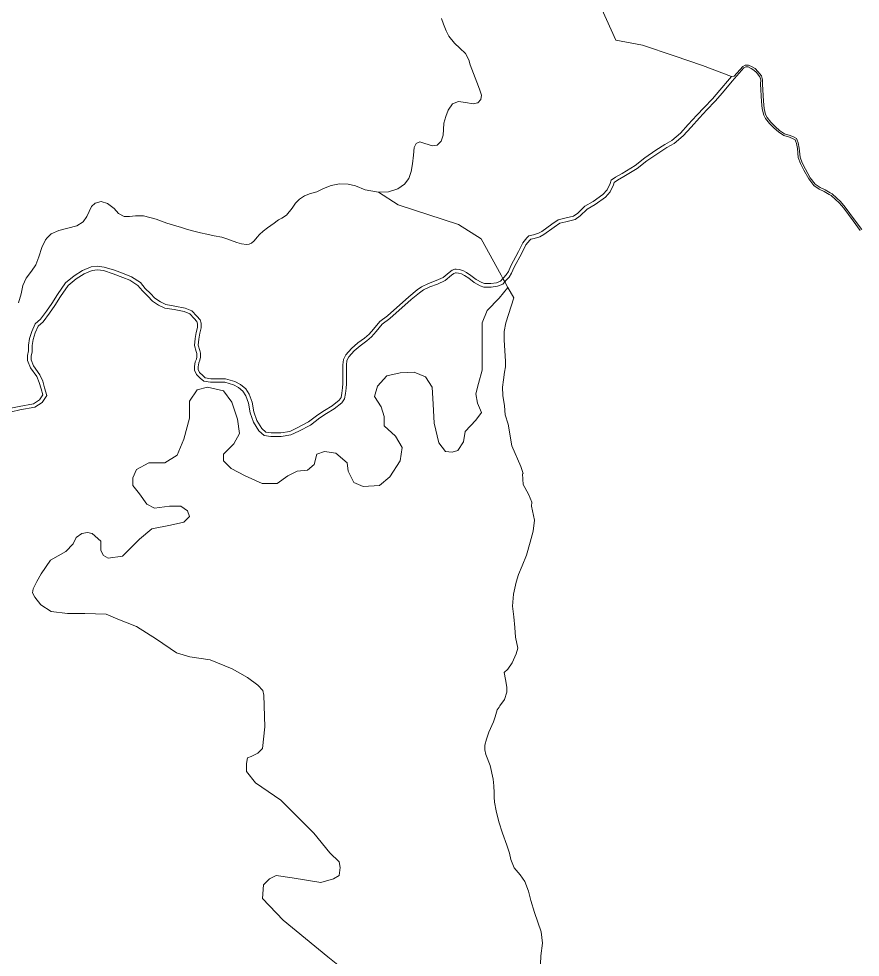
# Model space of a CAD drawing. Header units: metres. Extents: x 542555 to 550520, y 1840485 to 1846995.
# Drawn here: x 543601 to 545214, y 1843513 to 1845312 of the extents above; entities that cross this region are included whole.
import ezdxf

# ---------------------------------------------------------------- set-up
doc = ezdxf.new("R2010")
doc.units = ezdxf.units.M
doc.header["$MEASUREMENT"] = 0
doc.layers.add('Level 30', color=7, linetype='Continuous', lineweight=0)

msp = doc.modelspace()

# ---------------------------------------------------------------- linework, layer by layer
at = {"layer": 'Level 30', "color": 7, "linetype": 'Continuous', "lineweight": 0, "flags": 128}
for points in [[(544718.7, 1845330.56), (544745.7, 1845271.24), (544796.93, 1845261.69), (544857.28, 1845241.28), (544911.49, 1845222.94), (544967.15, 1845201.4), (544963.27, 1845197), (544944.58, 1845175.11), (544931.06, 1845158.79), (544914.75, 1845142.47), (544900.83, 1845127.35), (544884.52, 1845109.44), (544869.81, 1845093.12), (544853.1, 1845079.19), (544839.58, 1845071.23), (544822.08, 1845060.08), (544801, 1845045.36), (544782.31, 1845031.03), (544757.61, 1845015.74), (544744.79, 1845008.53), (544736.79, 1845002.92), (544734.38, 1844996.51), (544728.78, 1844984.49), (544720.77, 1844975.67), (544702.35, 1844962.05), (544686.33, 1844953.23), (544672.72, 1844939.61), (544664.71, 1844934), (544647.89, 1844929.99), (544635.08, 1844926.79), (544623.07, 1844918.77), (544603.96, 1844904.45), (544597.44, 1844900.99), (544587.46, 1844897.92), (544579.02, 1844896.39), (544575.19, 1844892.16), (544567.13, 1844882.57), (544559.07, 1844866.06), (544544.11, 1844838.8), (544539.51, 1844827.67), (544535.29, 1844821.14), (544530.3, 1844815.77), (544529.09, 1844814.4), (544525.54, 1844820.67), (544487.29, 1844890.24), (544443.92, 1844917.86), (544328.51, 1844955.52), (544290.91, 1844979.96), (544309.94, 1844980.71), (544327.43, 1844986.24), (544340.22, 1844995.13), (544348.6, 1845005.78), (544353.16, 1845019.61), (544355.7, 1845034.34), (544357.53, 1845051), (544359.15, 1845065.43), (544362.69, 1845073.4), (544370.14, 1845076.59), (544379.56, 1845072.94), (544394.06, 1845068.36), (544402.83, 1845070.18), (544410.79, 1845077.91), (544414.45, 1845088.86), (544415.19, 1845100.23), (544416.16, 1845112.1), (544419.62, 1845124.74), (544424.04, 1845137.31), (544432.39, 1845149.01), (544444.28, 1845153.49), (544457.2, 1845151.69), (544472.21, 1845149.28), (544480.76, 1845151.26), (544486.89, 1845157.54), (544488.18, 1845165.91), (544484.44, 1845177.22), (544479.11, 1845190.63), (544466.39, 1845224.04), (544463.89, 1845233.29), (544457.45, 1845245.82), (544446.53, 1845256.11), (544436.28, 1845265.52), (544425.75, 1845278.9), (544420.37, 1845288.9), (544415.1, 1845302.05), (544411.61, 1845312.94)], [(544411.61, 1845312.94), (544415.1, 1845302.05), (544420.37, 1845288.9), (544425.75, 1845278.9), (544436.28, 1845265.52), (544446.53, 1845256.11), (544457.45, 1845245.82), (544463.89, 1845233.29), (544466.39, 1845224.04), (544479.11, 1845190.63), (544484.44, 1845177.22), (544488.18, 1845165.91), (544486.89, 1845157.54), (544480.76, 1845151.26), (544472.21, 1845149.28), (544457.2, 1845151.69), (544444.28, 1845153.49), (544432.39, 1845149.01), (544424.04, 1845137.31), (544419.62, 1845124.74), (544416.16, 1845112.1), (544415.19, 1845100.23), (544414.45, 1845088.86), (544410.79, 1845077.91), (544402.83, 1845070.18), (544394.06, 1845068.36), (544379.56, 1845072.94), (544370.14, 1845076.59), (544362.69, 1845073.4), (544359.15, 1845065.43), (544357.53, 1845051), (544355.7, 1845034.34), (544353.16, 1845019.61), (544348.6, 1845005.78), (544340.22, 1844995.13), (544327.43, 1844986.24), (544309.94, 1844980.71), (544290.91, 1844979.96), (544264.89, 1844984.21), (544246.49, 1844991.85), (544232.61, 1844995.26), (544215.73, 1844995.73), (544199.77, 1844992.58), (544185.46, 1844986.76), (544172.14, 1844980.67), (544160.6, 1844977.28), (544148.74, 1844972.62), (544139.31, 1844966.71), (544131.4, 1844958.6), (544125.06, 1844949.24), (544114.27, 1844935.52), (544105.16, 1844930.23), (544099.01, 1844926.53), (544096.36, 1844924.69), (544090.44, 1844920.63), (544084.49, 1844916.1), (544077.8, 1844911.29), (544069.66, 1844905.06), (544062.65, 1844898.96), (544058.29, 1844893.86), (544052.27, 1844886.64), (544047.53, 1844882.34), (544042.45, 1844880.02), (544037.77, 1844879.27), (544028.05, 1844880.59), (544019.18, 1844883.64), (543999.63, 1844890.47), (543990.22, 1844893.27), (543975.42, 1844896.37), (543961.61, 1844899.21), (543949.24, 1844901.94), (543936.62, 1844905.21), (543924.27, 1844908.6), (543912.78, 1844911.97), (543884.84, 1844920.7), (543864.57, 1844928.16), (543840.26, 1844934.37), (543824.92, 1844934.72), (543813.43, 1844933.06), (543802.88, 1844933.04), (543792.02, 1844938.87), (543784.23, 1844948.39), (543771.5, 1844957.89), (543759.26, 1844961.75), (543747.82, 1844958.86), (543740.43, 1844952.27), (543731.72, 1844932.99), (543724.34, 1844923.17), (543712.19, 1844915.07), (543695.33, 1844910.68), (543678.23, 1844906.64), (543662.99, 1844899.78), (543655.46, 1844892), (543652.17, 1844888.6), (543645.52, 1844873.46), (543639.29, 1844855.61), (543633.66, 1844840.68), (543625.43, 1844828.49), (543615.04, 1844815.27), (543608.84, 1844801.13), (543605.54, 1844785.06), (543600.47, 1844767.82)], [(544600.35, 1843483.65), (544602.04, 1843516), (544605.29, 1843539.87), (544602.74, 1843562.01), (544589.73, 1843599.03), (544582.69, 1843621.58), (544578.31, 1843639.98), (544571.25, 1843658.54), (544562.16, 1843671.12), (544550.73, 1843684.78), (544544.43, 1843700.32), (544541.57, 1843712.66), (544536.4, 1843728.1), (544528.19, 1843751.19), (544521.24, 1843772.87), (544515.95, 1843793.62), (544512.87, 1843810.16), (544512.24, 1843820.3), (544512.49, 1843828.54), (544511.73, 1843841.99), (544510.39, 1843854.72), (544504.98, 1843880.78), (544496.52, 1843902.08), (544494.52, 1843910.52), (544494.47, 1843919.39), (544497.41, 1843931.46), (544502.21, 1843944.84), (544510.8, 1843964.38), (544514.22, 1843974.06), (544518.39, 1843987.15), (544522.02, 1843992.64), (544523.35, 1843994.78), (544532.24, 1844007.25), (544536.56, 1844021.02), (544536.42, 1844030.77), (544533.77, 1844045.36), (544531.21, 1844059.07), (544538.32, 1844065.37), (544546.81, 1844077.36), (544554.76, 1844094.62), (544557.84, 1844105.37), (544553.37, 1844126.65), (544551.82, 1844145.57), (544549.89, 1844166), (544547.76, 1844186.19), (544549.54, 1844209.24), (544554.2, 1844232.36), (544559.11, 1844246.86), (544565.78, 1844263.54), (544574.52, 1844283.77), (544581.63, 1844308.93), (544586.96, 1844329.9), (544589.81, 1844351.29), (544584.11, 1844377.98), (544584.64, 1844385.58), (544577.95, 1844400.63), (544568.01, 1844419.11), (544566.95, 1844439.63), (544568.22, 1844440.74), (544563.78, 1844454.12), (544546.47, 1844493.49), (544539.41, 1844535.08), (544533.5, 1844553.14), (544532.04, 1844570.53), (544528.84, 1844590.03), (544528.3, 1844605.99), (544530.06, 1844620.1), (544532.25, 1844634.54), (544533.92, 1844644.92), (544534.25, 1844655.34), (544531.38, 1844697), (544531.35, 1844712.73), (544534.83, 1844729.4), (544550.2, 1844777.17), (544538.83, 1844797.22), (544532.74, 1844807.96), (544535.49, 1844811.07), (544540.84, 1844816.82), (544545.74, 1844824.41), (544550.43, 1844835.77), (544565.29, 1844862.84), (544573.04, 1844878.73), (544580.47, 1844887.56), (544582.61, 1844889.93), (544589.12, 1844891.11), (544600.13, 1844894.49), (544607.72, 1844898.52), (544627.12, 1844913.05), (544637.96, 1844920.29), (544649.55, 1844923.19), (544667.63, 1844927.5), (544677.24, 1844934.23), (544690.58, 1844947.58), (544706.14, 1844956.14), (544725.49, 1844970.45), (544734.68, 1844980.57), (544740.84, 1844993.8), (544742.58, 1844998.43), (544748.52, 1845002.6), (544761.17, 1845009.71), (544786.29, 1845025.26), (544805.14, 1845039.71), (544825.97, 1845054.26), (544843.24, 1845065.26), (544857.14, 1845073.45), (544874.68, 1845088.06), (544889.71, 1845104.74), (544905.99, 1845122.62), (544919.8, 1845137.62), (544936.24, 1845154.07), (544949.94, 1845170.6), (544968.56, 1845192.41), (544991.16, 1845218.08), (544994.46, 1845219.85), (544999.08, 1845219.85), (545005, 1845217.04), (545010.31, 1845214.05), (545015.36, 1845209), (545021.74, 1845201.27), (545023.45, 1845195.02), (545023.07, 1845187), (545025.08, 1845153.89), (545026.34, 1845139.72), (545029.44, 1845127.29), (545032.47, 1845121.22), (545039.97, 1845111.5), (545049.19, 1845102.7), (545057.23, 1845095.51), (545067.64, 1845088.71), (545078.5, 1845085.36), (545085.76, 1845082.09), (545089.2, 1845080.13), (545090.01, 1845078.5), (545091.68, 1845073.46), (545093.53, 1845063.5), (545095.19, 1845046.09), (545099.66, 1845034.89), (545106.22, 1845022.17), (545115.26, 1845005.72), (545124.99, 1844992.89), (545135.52, 1844985.56), (545144.92, 1844981.06), (545154.41, 1844975.52), (545158.45, 1844973.5), (545166.45, 1844965.87), (545173.38, 1844959.3), (545182.5, 1844949.04), (545200.24, 1844924.58), (545214.04, 1844906.44)], [(545214.04, 1844906.44), (545200.24, 1844924.58), (545182.5, 1844949.04), (545173.38, 1844959.3), (545166.45, 1844965.87), (545158.45, 1844973.5), (545154.41, 1844975.52), (545144.92, 1844981.06), (545135.52, 1844985.56), (545124.99, 1844992.89), (545115.26, 1845005.72), (545106.22, 1845022.17), (545099.66, 1845034.89), (545095.19, 1845046.09), (545093.53, 1845063.5), (545091.68, 1845073.46), (545090.01, 1845078.5), (545089.2, 1845080.13), (545085.76, 1845082.09), (545078.5, 1845085.36), (545067.64, 1845088.71), (545057.23, 1845095.51), (545049.19, 1845102.7), (545039.97, 1845111.5), (545032.47, 1845121.22), (545029.44, 1845127.29), (545026.34, 1845139.72), (545025.08, 1845153.89), (545023.07, 1845187), (545023.45, 1845195.02), (545021.74, 1845201.27), (545015.36, 1845209), (545010.31, 1845214.05), (545005, 1845217.04), (544999.08, 1845219.85), (544994.46, 1845219.85), (544991.16, 1845218.08), (544968.56, 1845192.41), (544949.94, 1845170.6), (544936.24, 1845154.07), (544919.8, 1845137.62), (544905.99, 1845122.62), (544889.71, 1845104.74), (544874.68, 1845088.06), (544857.14, 1845073.45), (544843.24, 1845065.26), (544825.97, 1845054.26), (544805.14, 1845039.71), (544786.29, 1845025.26), (544761.17, 1845009.71), (544748.52, 1845002.6), (544742.58, 1844998.43), (544740.84, 1844993.8), (544734.68, 1844980.57), (544725.49, 1844970.45), (544706.14, 1844956.14), (544690.58, 1844947.58), (544677.24, 1844934.23), (544667.63, 1844927.5), (544649.55, 1844923.19), (544637.96, 1844920.29), (544627.12, 1844913.05), (544607.72, 1844898.52), (544600.13, 1844894.49), (544589.12, 1844891.11), (544582.61, 1844889.93), (544580.47, 1844887.56), (544573.04, 1844878.73), (544565.29, 1844862.84), (544550.43, 1844835.77), (544545.74, 1844824.41), (544540.84, 1844816.82), (544535.49, 1844811.07), (544532.74, 1844807.96), (544529.09, 1844814.4), (544530.3, 1844815.77), (544535.29, 1844821.14), (544539.51, 1844827.67), (544544.11, 1844838.8), (544559.07, 1844866.06), (544567.13, 1844882.57), (544575.19, 1844892.16), (544579.02, 1844896.39), (544587.46, 1844897.92), (544597.44, 1844900.99), (544603.96, 1844904.45), (544623.07, 1844918.77), (544635.08, 1844926.79), (544647.89, 1844929.99), (544664.71, 1844934), (544672.72, 1844939.61), (544686.33, 1844953.23), (544702.35, 1844962.05), (544720.77, 1844975.67), (544728.78, 1844984.49), (544734.38, 1844996.51), (544736.79, 1845002.92), (544744.79, 1845008.53), (544757.61, 1845015.74), (544782.31, 1845031.03), (544801, 1845045.36), (544822.08, 1845060.08), (544839.58, 1845071.23), (544853.1, 1845079.19), (544869.81, 1845093.12), (544884.52, 1845109.44), (544900.83, 1845127.35), (544914.75, 1845142.47), (544931.06, 1845158.79), (544944.58, 1845175.11), (544963.27, 1845197), (544967.15, 1845201.4), (544972.29, 1845202.39), (544988.95, 1845220.87), (544993.59, 1845223.35), (544999.87, 1845223.35), (545006.61, 1845220.15), (545012.44, 1845216.87), (545017.96, 1845211.35), (545024.92, 1845202.91), (545026.97, 1845195.41), (545026.58, 1845187.03), (545028.57, 1845154.15), (545029.8, 1845140.3), (545032.74, 1845128.51), (545035.45, 1845123.09), (545042.58, 1845113.85), (545051.56, 1845105.27), (545059.36, 1845098.29), (545069.14, 1845091.91), (545079.74, 1845088.64), (545087.35, 1845085.22), (545091.85, 1845082.65), (545093.26, 1845079.84), (545095.08, 1845074.34), (545097, 1845063.98), (545098.62, 1845046.92), (545102.85, 1845036.35), (545109.31, 1845023.82), (545118.21, 1845007.63), (545127.45, 1844995.44), (545137.28, 1844988.6), (545146.56, 1844984.16), (545156.07, 1844978.6), (545160.48, 1844976.39), (545168.86, 1844968.4), (545175.89, 1844961.74), (545185.23, 1844951.23), (545203.05, 1844926.66), (545216.91, 1844908.44)], [(543600.47, 1844767.82), (543605.54, 1844785.06), (543608.84, 1844801.13), (543615.04, 1844815.27), (543625.43, 1844828.49), (543633.66, 1844840.68), (543639.29, 1844855.61), (543645.52, 1844873.46), (543652.17, 1844888.6), (543655.46, 1844892), (543662.99, 1844899.78), (543678.23, 1844906.64), (543695.33, 1844910.68), (543712.19, 1844915.07), (543724.34, 1844923.17), (543731.72, 1844932.99), (543740.43, 1844952.27), (543747.82, 1844958.86), (543759.26, 1844961.75), (543771.5, 1844957.89), (543784.23, 1844948.39), (543792.02, 1844938.87), (543802.88, 1844933.04), (543813.43, 1844933.06), (543824.92, 1844934.72), (543840.26, 1844934.37), (543864.57, 1844928.16), (543884.84, 1844920.7), (543912.78, 1844911.97), (543924.27, 1844908.6), (543936.62, 1844905.21), (543949.24, 1844901.94), (543961.61, 1844899.21), (543975.42, 1844896.37), (543990.22, 1844893.27), (543999.63, 1844890.47), (544019.18, 1844883.64), (544028.05, 1844880.59), (544037.77, 1844879.27), (544042.45, 1844880.02), (544047.53, 1844882.34), (544052.27, 1844886.64), (544058.29, 1844893.86), (544062.65, 1844898.96), (544069.66, 1844905.06), (544077.8, 1844911.29), (544084.49, 1844916.1), (544090.44, 1844920.63), (544096.36, 1844924.69), (544099.01, 1844926.53), (544105.16, 1844930.23), (544114.27, 1844935.52), (544125.06, 1844949.24), (544131.4, 1844958.6), (544139.31, 1844966.71), (544148.74, 1844972.62), (544160.6, 1844977.28), (544172.14, 1844980.67), (544185.46, 1844986.76), (544199.77, 1844992.58), (544215.73, 1844995.73), (544232.61, 1844995.26), (544246.49, 1844991.85), (544264.89, 1844984.21), (544290.91, 1844979.96), (544290.91, 1844979.96), (544328.51, 1844955.52), (544443.92, 1844917.86), (544487.29, 1844890.24), (544525.54, 1844820.67), (544529.09, 1844814.4), (544524.55, 1844809.24), (544516.87, 1844806.17), (544506.13, 1844804.64), (544493.86, 1844804.64), (544488.49, 1844806.56), (544477.74, 1844812.31), (544467.77, 1844820.38), (544459.33, 1844826.13), (544452.42, 1844829.97), (544445.14, 1844831.51), (544439.76, 1844832.28), (544436.7, 1844832.28), (544431.71, 1844830.36), (544426.34, 1844826.13), (544414.5, 1844816.33), (544401.25, 1844810.25), (544386.33, 1844804.72), (544373.07, 1844798.64), (544364.78, 1844792.56), (544348.76, 1844779.29), (544307.88, 1844742.8), (544292.96, 1844731.75), (544280.81, 1844717.37), (544272.52, 1844707.42), (544263.68, 1844700.23), (544250.97, 1844690.84), (544238.82, 1844680.33), (544228.32, 1844668.17), (544223.35, 1844659.33), (544222.25, 1844648.82), (544222.25, 1844612.89), (544221.69, 1844604.6), (544220.59, 1844594.65), (544218.93, 1844586.35), (544215.06, 1844580.82), (544201.81, 1844570.32), (544187.44, 1844561.48), (544174.18, 1844553.18), (544156.5, 1844539.36), (544134.96, 1844527.75), (544120.59, 1844521.12), (544103.47, 1844518.35), (544084.68, 1844518.35), (544074.74, 1844520.01), (544067, 1844526.65), (544057.61, 1844542.13), (544051.53, 1844558.71), (544048.22, 1844576.95), (544042.69, 1844592.43), (544036.06, 1844602.94), (544026.12, 1844611.23), (544015.07, 1844616.76), (543997.39, 1844622.29), (543969.21, 1844622.29), (543958.72, 1844623.95), (543953.75, 1844628.37), (543947.67, 1844634.45), (543944.91, 1844639.98), (543944.91, 1844644.95), (543946.01, 1844652.69), (543948.22, 1844657.67), (543949.33, 1844663.75), (543949.33, 1844671.49), (543948.22, 1844676.47), (543944.91, 1844686.42), (543946, 1844698.03), (543948.21, 1844709.64), (543950.42, 1844719.59), (543950.42, 1844728.43), (543948.76, 1844735.07), (543942.69, 1844742.25), (543932.74, 1844752.2), (543920.04, 1844757.73), (543900.15, 1844761.6), (543883.02, 1844764.37), (543872.52, 1844769.34), (543862.03, 1844776.53), (543853.74, 1844785.38), (543843.24, 1844795.33), (543834.4, 1844806.38), (543817.28, 1844817.44), (543802.91, 1844822.97), (543784.68, 1844830.16), (543764.79, 1844836.24), (543752.06, 1844837.9), (543739.91, 1844836.8), (543723.33, 1844829.61), (543707.31, 1844819.66), (543690.74, 1844805.84), (543675.27, 1844783.72), (543664.22, 1844766.59), (543654.28, 1844751.66), (543642.67, 1844736.18), (543632.73, 1844727.33), (543626.1, 1844712.96), (543621.68, 1844699.14), (543620.02, 1844686.42), (543620.02, 1844675.37), (543617.81, 1844666.52), (543617.81, 1844657.12), (543623.34, 1844643.3), (543635.49, 1844626.16), (543640.46, 1844615.11), (543643.78, 1844602.94), (543647.09, 1844591.33), (543641.02, 1844581.94), (543629.41, 1844574.2), (543601.79, 1844569.22), (543585.77, 1844565.9)], [(543585.77, 1844565.9), (543601.79, 1844569.22), (543629.41, 1844574.2), (543641.02, 1844581.94), (543647.09, 1844591.33), (543643.78, 1844602.94), (543640.46, 1844615.11), (543635.49, 1844626.16), (543623.34, 1844643.3), (543617.81, 1844657.12), (543617.81, 1844666.52), (543620.02, 1844675.37), (543620.02, 1844686.42), (543621.68, 1844699.14), (543626.1, 1844712.96), (543632.73, 1844727.33), (543642.67, 1844736.18), (543654.28, 1844751.66), (543664.22, 1844766.59), (543675.27, 1844783.72), (543690.74, 1844805.84), (543707.31, 1844819.66), (543723.33, 1844829.61), (543739.91, 1844836.8), (543752.06, 1844837.9), (543764.79, 1844836.24), (543784.68, 1844830.16), (543802.91, 1844822.97), (543817.28, 1844817.44), (543834.4, 1844806.38), (543843.24, 1844795.33), (543853.74, 1844785.38), (543862.03, 1844776.53), (543872.52, 1844769.34), (543883.02, 1844764.37), (543900.15, 1844761.6), (543920.04, 1844757.73), (543932.74, 1844752.2), (543942.69, 1844742.25), (543948.76, 1844735.07), (543950.42, 1844728.43), (543950.42, 1844719.59), (543948.21, 1844709.64), (543946, 1844698.03), (543944.91, 1844686.42), (543948.22, 1844676.47), (543949.33, 1844671.49), (543949.33, 1844663.75), (543948.22, 1844657.67), (543946.01, 1844652.69), (543944.91, 1844644.95), (543944.91, 1844639.98), (543947.67, 1844634.45), (543953.75, 1844628.37), (543958.72, 1844623.95), (543969.21, 1844622.29), (543997.39, 1844622.29), (544015.07, 1844616.76), (544026.12, 1844611.23), (544036.06, 1844602.94), (544042.69, 1844592.43), (544048.22, 1844576.95), (544051.53, 1844558.71), (544057.61, 1844542.13), (544067, 1844526.65), (544074.74, 1844520.01), (544084.68, 1844518.35), (544103.47, 1844518.35), (544120.59, 1844521.12), (544134.96, 1844527.75), (544156.5, 1844539.36), (544174.18, 1844553.18), (544187.44, 1844561.48), (544201.81, 1844570.32), (544215.06, 1844580.82), (544218.93, 1844586.35), (544220.59, 1844594.65), (544221.69, 1844604.6), (544222.25, 1844612.89), (544222.25, 1844648.82), (544223.35, 1844659.33), (544228.32, 1844668.17), (544238.82, 1844680.33), (544250.97, 1844690.84), (544263.68, 1844700.23), (544272.52, 1844707.42), (544280.81, 1844717.37), (544292.96, 1844731.75), (544307.88, 1844742.8), (544348.76, 1844779.29), (544364.78, 1844792.56), (544373.07, 1844798.64), (544386.33, 1844804.72), (544401.25, 1844810.25), (544414.5, 1844816.33), (544426.34, 1844826.13), (544431.71, 1844830.36), (544436.7, 1844832.28), (544439.76, 1844832.28), (544445.14, 1844831.51), (544452.42, 1844829.97), (544459.33, 1844826.13), (544467.77, 1844820.38), (544477.74, 1844812.31), (544488.49, 1844806.56), (544493.86, 1844804.64), (544506.13, 1844804.64), (544516.87, 1844806.17), (544524.55, 1844809.24), (544529.09, 1844814.4), (544529.09, 1844814.4), (544532.74, 1844807.96), (544528.7, 1844803.36), (544518.69, 1844799.36), (544506.63, 1844797.64), (544492.65, 1844797.64), (544485.65, 1844800.14), (544473.85, 1844806.45), (544463.59, 1844814.76), (544455.65, 1844820.17), (544449.94, 1844823.34), (544443.92, 1844824.61), (544439.26, 1844825.28), (544438, 1844825.28), (544435.21, 1844824.21), (544430.74, 1844820.68), (544418.26, 1844810.35), (544403.93, 1844803.78), (544389.01, 1844798.25), (544376.64, 1844792.57), (544369.09, 1844787.04), (544353.32, 1844773.98), (544312.3, 1844737.36), (544297.78, 1844726.61), (544286.17, 1844712.87), (544277.46, 1844702.42), (544267.97, 1844694.7), (544255.35, 1844685.37), (544243.79, 1844675.37), (544234.08, 1844664.13), (544230.16, 1844657.16), (544229.25, 1844648.45), (544229.25, 1844612.65), (544228.66, 1844603.98), (544227.51, 1844593.58), (544225.51, 1844583.54), (544220.21, 1844575.97), (544205.83, 1844564.58), (544191.13, 1844555.53), (544178.2, 1844547.44), (544160.34, 1844533.48), (544138.09, 1844521.48), (544122.65, 1844514.36), (544104.03, 1844511.35), (544084.1, 1844511.35), (544071.66, 1844513.43), (544061.59, 1844522.06), (544051.27, 1844539.08), (544044.75, 1844556.87), (544041.43, 1844575.14), (544036.36, 1844589.35), (544030.73, 1844598.27), (544022.26, 1844605.33), (544012.44, 1844610.25), (543996.32, 1844615.29), (543968.66, 1844615.29), (543955.6, 1844617.36), (543948.95, 1844623.28), (543941.92, 1844630.31), (543937.91, 1844638.33), (543937.91, 1844645.44), (543939.22, 1844654.64), (543941.48, 1844659.75), (543942.33, 1844664.38), (543942.33, 1844670.72), (543941.47, 1844674.6), (543937.8, 1844685.61), (543939.06, 1844699.01), (543941.35, 1844711.05), (543943.42, 1844720.36), (543943.42, 1844727.57), (543942.36, 1844731.79), (543937.53, 1844737.51), (543928.73, 1844746.31), (543917.95, 1844751.01), (543898.92, 1844754.71), (543880.92, 1844757.62), (543869.02, 1844763.25), (543857.44, 1844771.19), (543848.77, 1844780.44), (543838.08, 1844790.58), (543829.65, 1844801.12), (543814.09, 1844811.17), (543800.37, 1844816.45), (543782.37, 1844823.55), (543763.3, 1844829.37), (543751.92, 1844830.86), (543741.66, 1844829.93), (543726.59, 1844823.39), (543711.42, 1844813.97), (543695.94, 1844801.06), (543681.08, 1844779.82), (543670.07, 1844762.75), (543660, 1844747.62), (543647.85, 1844731.42), (543638.47, 1844723.07), (543632.64, 1844710.42), (543628.54, 1844697.61), (543627.02, 1844685.97), (543627.02, 1844675.37), (543626.81, 1844673.67), (543624.81, 1844665.66), (543624.81, 1844658.47), (543629.53, 1844646.67), (543641.59, 1844629.65), (543647.07, 1844617.48), (543650.52, 1844604.82), (543654.69, 1844590.2), (543646.11, 1844576.92), (543632.08, 1844567.57), (543603.12, 1844562.35), (543586.94, 1844558.99)], [(543586.94, 1844558.99), (543603.12, 1844562.35), (543632.08, 1844567.57), (543646.11, 1844576.92), (543654.69, 1844590.2), (543650.52, 1844604.82), (543647.07, 1844617.48), (543641.59, 1844629.65), (543629.53, 1844646.67), (543624.81, 1844658.47), (543624.81, 1844665.66), (543626.81, 1844673.67), (543627.02, 1844675.37), (543627.02, 1844685.97), (543628.54, 1844697.61), (543632.64, 1844710.42), (543638.47, 1844723.07), (543647.85, 1844731.42), (543660, 1844747.62), (543670.07, 1844762.75), (543681.08, 1844779.82), (543695.94, 1844801.06), (543711.42, 1844813.97), (543726.59, 1844823.39), (543741.66, 1844829.93), (543751.92, 1844830.86), (543763.3, 1844829.37), (543782.37, 1844823.55), (543800.37, 1844816.45), (543814.09, 1844811.17), (543829.65, 1844801.12), (543838.08, 1844790.58), (543848.77, 1844780.44), (543857.44, 1844771.19), (543869.02, 1844763.25), (543880.92, 1844757.62), (543898.92, 1844754.71), (543917.95, 1844751.01), (543928.73, 1844746.31), (543937.53, 1844737.51), (543942.36, 1844731.79), (543943.42, 1844727.57), (543943.42, 1844720.36), (543941.35, 1844711.05), (543939.06, 1844699.01), (543937.8, 1844685.61), (543941.47, 1844674.6), (543942.33, 1844670.72), (543942.33, 1844664.38), (543941.48, 1844659.75), (543939.22, 1844654.64), (543937.91, 1844645.44), (543937.91, 1844638.33), (543941.92, 1844630.31), (543948.95, 1844623.28), (543955.6, 1844617.36), (543968.66, 1844615.29), (543996.32, 1844615.29), (544012.44, 1844610.25), (544022.26, 1844605.33), (544030.73, 1844598.27), (544036.36, 1844589.35), (544041.43, 1844575.14), (544044.75, 1844556.87), (544051.27, 1844539.08), (544061.59, 1844522.06), (544071.66, 1844513.43), (544084.1, 1844511.35), (544104.03, 1844511.35), (544122.65, 1844514.36), (544138.09, 1844521.48), (544160.34, 1844533.48), (544178.2, 1844547.44), (544191.13, 1844555.53), (544205.83, 1844564.58), (544220.21, 1844575.97), (544225.51, 1844583.54), (544227.51, 1844593.58), (544228.66, 1844603.98), (544229.25, 1844612.65), (544229.25, 1844648.45), (544230.16, 1844657.16), (544234.08, 1844664.13), (544243.79, 1844675.37), (544255.35, 1844685.37), (544267.97, 1844694.7), (544277.46, 1844702.42), (544286.17, 1844712.87), (544297.78, 1844726.61), (544312.3, 1844737.36), (544353.32, 1844773.98), (544369.09, 1844787.04), (544376.64, 1844792.57), (544389.01, 1844798.25), (544403.93, 1844803.78), (544418.26, 1844810.35), (544430.74, 1844820.68), (544435.21, 1844824.21), (544438, 1844825.28), (544439.26, 1844825.28), (544443.92, 1844824.61), (544449.94, 1844823.34), (544455.65, 1844820.17), (544463.59, 1844814.76), (544473.85, 1844806.45), (544485.65, 1844800.14), (544492.65, 1844797.64), (544506.63, 1844797.64), (544518.69, 1844799.36), (544528.7, 1844803.36), (544532.74, 1844807.96), (544538.83, 1844797.22), (544522.2, 1844776.41), (544498.66, 1844752.86), (544489.61, 1844729.3), (544489.61, 1844638.72), (544482.36, 1844613.35), (544476.93, 1844593.42), (544480.55, 1844575.31), (544487.8, 1844557.19), (544476.93, 1844542.7), (544457.02, 1844520.95), (544453.39, 1844501.03), (544442.53, 1844484.72), (544431.67, 1844481.1), (544418.99, 1844482.91), (544406.32, 1844499.21), (544397.27, 1844537.26), (544395.45, 1844573.49), (544393.64, 1844606.11), (544380.97, 1844626.04), (544359.24, 1844635.09), (544332.08, 1844633.28), (544306.73, 1844627.85), (544288.63, 1844607.92), (544283.2, 1844587.99), (544295.87, 1844568.06), (544301.3, 1844549.94), (544301.3, 1844531.82), (544323.03, 1844511.9), (544335.7, 1844490.15), (544332.08, 1844464.79), (544312.17, 1844433.99), (544292.25, 1844417.69), (544261.47, 1844415.87), (544243.36, 1844423.12), (544232.5, 1844444.86), (544230.69, 1844461.17), (544208.96, 1844479.28), (544187.23, 1844482.91), (544172.75, 1844477.47), (544167.32, 1844457.54), (544154.64, 1844446.67), (544134.73, 1844444.86), (544116.62, 1844435.8), (544096.7, 1844421.31), (544067.73, 1844421.31), (544035.14, 1844435.8), (544007.98, 1844450.3), (543993.5, 1844464.79), (543993.5, 1844477.47), (544013.41, 1844497.4), (544024.28, 1844517.33), (544020.66, 1844544.51), (544009.79, 1844577.12), (543993.5, 1844598.86), (543962.72, 1844606.11), (543942.8, 1844600.67), (543928.32, 1844578.93), (543928.32, 1844546.32), (543917.45, 1844506.46), (543904.78, 1844475.66), (543881.24, 1844461.17), (543850.46, 1844461.17), (543826.92, 1844448.48), (543819.68, 1844432.18), (543819.68, 1844417.69), (543832.35, 1844401.38), (543846.84, 1844381.45), (543861.32, 1844374.2), (543890.29, 1844377.83), (543912.02, 1844377.83), (543924.69, 1844368.77), (543928.32, 1844357.9), (543917.45, 1844347.03), (543892.1, 1844341.59), (543855.89, 1844334.34), (543832.35, 1844314.42), (543799.76, 1844281.8), (543772.6, 1844278.18), (543763.55, 1844283.62), (543758.12, 1844292.67), (543758.12, 1844310.79), (543741.82, 1844325.29), (543732.77, 1844327.1), (543721.9, 1844325.29), (543711.04, 1844318.04), (543705.61, 1844305.36), (543691.12, 1844290.86), (543662.15, 1844274.56), (543643.98, 1844247.96), (543635.63, 1844233.22), (543628.78, 1844219.51), (543627.72, 1844211.59), (543631.94, 1844203.15), (543643.54, 1844188.9), (543663.05, 1844175.71), (543694.68, 1844172.02), (543727.9, 1844172.02), (543768.8, 1844171.09), (543790.72, 1844161.22), (543826.89, 1844146.97), (543865.24, 1844122.84), (543903.3, 1844096.85), (543929.05, 1844089.22), (543968.15, 1844083.49), (544010.12, 1844066.31), (544039.68, 1844049.13), (544059.18, 1844034.91), (544068.86, 1844024.19), (544070.93, 1844015.55), (544072.67, 1843954.96), (544068.28, 1843913.27), (544059.51, 1843904.49), (544046.36, 1843897.91), (544039.78, 1843895.71), (544037.59, 1843884.74), (544037.59, 1843869.38), (544055.13, 1843847.44), (544103.37, 1843814.53), (544166.95, 1843750.89), (544197.65, 1843713.59), (544215.19, 1843696.04), (544217.39, 1843685.07), (544215.19, 1843669.71), (544204.23, 1843663.13), (544180.11, 1843656.54), (544125.29, 1843665.32), (544094.6, 1843669.71), (544081.44, 1843663.13), (544070.48, 1843652.16), (544068.28, 1843625.82), (544107.75, 1843584.13), (544193.27, 1843513.92), (544213, 1843498.56)], [(544213, 1843498.56), (544193.27, 1843513.92), (544107.75, 1843584.13), (544068.28, 1843625.82), (544070.48, 1843652.16), (544081.44, 1843663.13), (544094.6, 1843669.71), (544125.29, 1843665.32), (544180.11, 1843656.54), (544204.23, 1843663.13), (544215.19, 1843669.71), (544217.39, 1843685.07), (544215.19, 1843696.04), (544197.65, 1843713.59), (544166.95, 1843750.89), (544103.37, 1843814.53), (544055.13, 1843847.44), (544037.59, 1843869.38), (544037.59, 1843884.74), (544039.78, 1843895.71), (544046.36, 1843897.91), (544059.51, 1843904.49), (544068.28, 1843913.27), (544072.67, 1843954.96), (544070.93, 1844015.55), (544068.86, 1844024.19), (544059.18, 1844034.91), (544039.68, 1844049.13), (544010.12, 1844066.31), (543968.15, 1844083.49), (543929.05, 1844089.22), (543903.3, 1844096.85), (543865.24, 1844122.84), (543826.89, 1844146.97), (543790.72, 1844161.22), (543768.8, 1844171.09), (543727.9, 1844172.02), (543694.68, 1844172.02), (543663.05, 1844175.71), (543643.54, 1844188.9), (543631.94, 1844203.15), (543627.72, 1844211.59), (543628.78, 1844219.51), (543635.63, 1844233.22), (543643.98, 1844247.96), (543662.15, 1844274.56), (543691.12, 1844290.86), (543705.61, 1844305.36), (543711.04, 1844318.04), (543721.9, 1844325.29), (543732.77, 1844327.1), (543741.82, 1844325.29), (543758.12, 1844310.79), (543758.12, 1844292.67), (543763.55, 1844283.62), (543772.6, 1844278.18), (543799.76, 1844281.8), (543832.35, 1844314.42), (543855.89, 1844334.34), (543892.1, 1844341.59), (543917.45, 1844347.03), (543928.32, 1844357.9), (543924.69, 1844368.77), (543912.02, 1844377.83), (543890.29, 1844377.83), (543861.32, 1844374.2), (543846.84, 1844381.45), (543832.35, 1844401.38), (543819.68, 1844417.69), (543819.68, 1844432.18), (543826.92, 1844448.48), (543850.46, 1844461.17), (543881.24, 1844461.17), (543904.78, 1844475.66), (543917.45, 1844506.46), (543928.32, 1844546.32), (543928.32, 1844578.93), (543942.8, 1844600.67), (543962.72, 1844606.11), (543993.5, 1844598.86), (544009.79, 1844577.12), (544020.66, 1844544.51), (544024.28, 1844517.33), (544013.41, 1844497.4), (543993.5, 1844477.47), (543993.5, 1844464.79), (544007.98, 1844450.3), (544035.14, 1844435.8), (544067.73, 1844421.31), (544096.7, 1844421.31), (544116.62, 1844435.8), (544134.73, 1844444.86), (544154.64, 1844446.67), (544167.32, 1844457.54), (544172.75, 1844477.47), (544187.23, 1844482.91), (544208.96, 1844479.28), (544230.69, 1844461.17), (544232.5, 1844444.86), (544243.36, 1844423.12), (544261.47, 1844415.87), (544292.25, 1844417.69), (544312.17, 1844433.99), (544332.08, 1844464.79), (544335.7, 1844490.15), (544323.03, 1844511.9), (544301.3, 1844531.82), (544301.3, 1844549.94), (544295.87, 1844568.06), (544283.2, 1844587.99), (544288.63, 1844607.92), (544306.73, 1844627.85), (544332.08, 1844633.28), (544359.24, 1844635.09), (544380.97, 1844626.04), (544393.64, 1844606.11), (544395.45, 1844573.49), (544397.27, 1844537.26), (544406.32, 1844499.21), (544418.99, 1844482.91), (544431.67, 1844481.1), (544442.53, 1844484.72), (544453.39, 1844501.03), (544457.02, 1844520.95), (544476.93, 1844542.7), (544487.8, 1844557.19), (544480.55, 1844575.31), (544476.93, 1844593.42), (544482.36, 1844613.35), (544489.61, 1844638.72), (544489.61, 1844729.3), (544498.66, 1844752.86), (544522.2, 1844776.41), (544538.83, 1844797.22), (544550.2, 1844777.17), (544534.83, 1844729.4), (544531.35, 1844712.73), (544531.38, 1844697), (544534.25, 1844655.34), (544533.92, 1844644.92), (544532.25, 1844634.54), (544530.06, 1844620.1), (544528.3, 1844605.99), (544528.84, 1844590.03), (544532.04, 1844570.53), (544533.5, 1844553.14), (544539.41, 1844535.08), (544546.47, 1844493.49), (544563.78, 1844454.12), (544568.22, 1844440.74), (544566.95, 1844439.63), (544568.01, 1844419.11), (544577.95, 1844400.63), (544584.64, 1844385.58), (544584.11, 1844377.98), (544589.81, 1844351.29), (544586.96, 1844329.9), (544581.63, 1844308.93), (544574.52, 1844283.77), (544565.78, 1844263.54), (544559.11, 1844246.86), (544554.2, 1844232.36), (544549.54, 1844209.24), (544547.76, 1844186.19), (544549.89, 1844166), (544551.82, 1844145.57), (544553.37, 1844126.65), (544557.84, 1844105.37), (544554.76, 1844094.62), (544546.81, 1844077.36), (544538.32, 1844065.37), (544531.21, 1844059.07), (544533.77, 1844045.36), (544536.42, 1844030.77), (544536.56, 1844021.02), (544532.24, 1844007.25), (544523.35, 1843994.78), (544522.02, 1843992.64), (544518.39, 1843987.15), (544514.22, 1843974.06), (544510.8, 1843964.38), (544502.21, 1843944.84), (544497.41, 1843931.46), (544494.47, 1843919.39), (544494.52, 1843910.52), (544496.52, 1843902.08), (544504.98, 1843880.78), (544510.39, 1843854.72), (544511.73, 1843841.99), (544512.49, 1843828.54), (544512.24, 1843820.3), (544512.87, 1843810.16), (544515.95, 1843793.62), (544521.24, 1843772.87), (544528.19, 1843751.19), (544536.4, 1843728.1), (544541.57, 1843712.66), (544544.43, 1843700.32), (544550.73, 1843684.78), (544562.16, 1843671.12), (544571.25, 1843658.54), (544578.31, 1843639.98), (544582.69, 1843621.58), (544589.73, 1843599.03), (544602.74, 1843562.01), (544605.29, 1843539.87), (544602.04, 1843516), (544600.35, 1843483.65)]]:
    msp.add_lwpolyline(points, dxfattribs=at)

doc.saveas('drawing.dxf')
